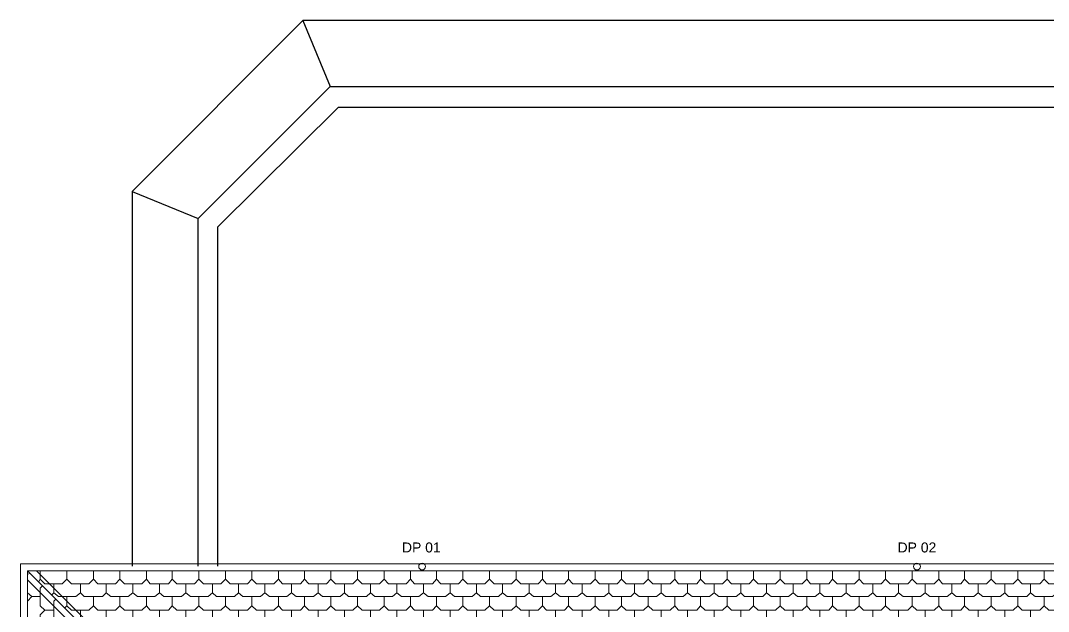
# Model space of a CAD drawing. Header units: millimetres. Extents: x 0 to 80.9, y 0 to 43.9.
# Drawn here: x 8.96 to 26.33, y 30.6 to 40.58 of the extents above; entities that cross this region are included whole.
import ezdxf

# ---------------------------------------------------------------- set-up
doc = ezdxf.new("R2010")
doc.units = ezdxf.units.MM
for name, color, linetype in [('PDF_014408$A$walls.outside_Pen_No__4', 7, 'Continuous'), ('PDF_014408$BL-ROOF', 7, 'Continuous'), ('PDF_014408$PL-SERVICES-STORMWATER', 7, 'Continuous'), ('PDF_Text', 7, 'Continuous')]:
    doc.layers.add(name, color=color, linetype=linetype)
doc.styles.add('PDF ArialMT', font='arial.ttf')

msp = doc.modelspace()

# ---------------------------------------------------------------- linework, layer by layer
at = {"layer": 'PDF_014408$A$walls.outside_Pen_No__4', "lineweight": 25}
for points in [[(50.443, 40.582), (13.733, 40.582), (10.848, 37.697), (10.848, 31.363)], [(13.733, 40.582), (14.194, 39.467)], [(11.963, 31.363), (11.963, 37.236), (14.194, 39.467), (50.443, 39.467)], [(12.297, 31.363), (12.297, 37.095), (14.335, 39.121), (50.443, 39.121)], [(10.848, 37.697), (11.963, 37.236)]]:
    msp.add_lwpolyline(points, dxfattribs=at)
at = {"layer": 'PDF_014408$BL-ROOF', "lineweight": 9}
for points in [[(53.481, 12.245), (8.963, 12.245), (8.963, 31.402), (75.523, 31.402), (75.523, 12.245), (66.534, 12.245)], [(26.234, 21.939), (18.592, 21.939), (9.232, 31.286)], [(9.27, 31.107), (9.296, 31.145), (9.296, 31.286)], [(9.296, 31.145), (9.373, 31.068), (9.668, 31.068), (9.745, 31.145), (9.745, 31.286)], [(9.45, 31.286), (9.45, 31.286)], [(9.745, 31.145), (9.822, 31.068), (10.117, 31.068), (10.194, 31.145), (10.194, 31.286)], [(9.899, 31.286), (9.899, 31.286)], [(10.194, 31.145), (10.271, 31.068), (10.566, 31.068), (10.642, 31.145), (10.642, 31.286)], [(10.642, 31.145), (10.719, 31.068), (11.014, 31.068), (11.091, 31.145), (11.091, 31.286)], [(11.091, 31.145), (11.155, 31.068), (11.463, 31.068), (11.527, 31.145), (11.527, 31.286)], [(11.527, 31.145), (11.604, 31.068), (11.899, 31.068), (11.976, 31.145), (11.976, 31.286)], [(11.976, 31.145), (12.053, 31.068), (12.348, 31.068), (12.425, 31.145), (12.425, 31.286)], [(12.425, 31.145), (12.502, 31.068), (12.797, 31.068), (12.873, 31.145), (12.873, 31.286)], [(12.873, 31.145), (12.95, 31.068), (13.245, 31.068), (13.322, 31.145), (13.322, 31.286)], [(13.322, 31.145), (13.386, 31.068), (13.694, 31.068), (13.758, 31.145), (13.758, 31.286)], [(13.758, 31.145), (13.835, 31.068), (14.13, 31.068), (14.207, 31.145), (14.207, 31.286)], [(14.207, 31.145), (14.284, 31.068), (14.579, 31.068), (14.656, 31.145), (14.656, 31.286)], [(14.656, 31.145), (14.733, 31.068), (15.028, 31.068), (15.105, 31.145), (15.105, 31.286)], [(15.105, 31.145), (15.181, 31.068), (15.476, 31.068), (15.553, 31.145), (15.553, 31.286)], [(15.553, 31.145), (15.617, 31.068), (15.925, 31.068), (15.989, 31.145), (15.989, 31.286)], [(15.989, 31.145), (16.066, 31.068), (16.361, 31.068), (16.438, 31.145), (16.438, 31.286)], [(16.438, 31.145), (16.515, 31.068), (16.81, 31.068), (16.887, 31.145), (16.887, 31.286)], [(16.887, 31.145), (16.964, 31.068), (17.259, 31.068), (17.336, 31.145), (17.336, 31.286)], [(17.336, 31.145), (17.413, 31.068), (17.707, 31.068), (17.784, 31.145), (17.784, 31.286)], [(17.784, 31.145), (17.849, 31.068), (18.156, 31.068), (18.22, 31.145), (18.22, 31.286)], [(18.22, 31.145), (18.297, 31.068), (18.592, 31.068), (18.669, 31.145), (18.669, 31.286)], [(18.669, 31.145), (18.746, 31.068), (19.041, 31.068), (19.118, 31.145), (19.118, 31.286)], [(19.118, 31.145), (19.195, 31.068), (19.49, 31.068), (19.567, 31.145), (19.567, 31.286)], [(19.567, 31.145), (19.644, 31.068), (19.939, 31.068), (20.015, 31.145), (20.015, 31.286)], [(20.015, 31.145), (20.08, 31.068), (20.387, 31.068), (20.451, 31.145), (20.451, 31.286)], [(20.451, 31.145), (20.528, 31.068), (20.823, 31.068), (20.9, 31.145), (20.9, 31.286)], [(20.9, 31.145), (20.977, 31.068), (21.272, 31.068), (21.349, 31.145), (21.349, 31.286)], [(21.349, 31.145), (21.426, 31.068), (21.721, 31.068), (21.798, 31.145), (21.798, 31.286)], [(21.798, 31.145), (21.875, 31.068), (22.17, 31.068), (22.247, 31.145), (22.247, 31.286)], [(22.247, 31.145), (22.311, 31.068), (22.618, 31.068), (22.682, 31.145), (22.682, 31.286)], [(22.682, 31.145), (22.759, 31.068), (23.054, 31.068), (23.131, 31.145), (23.131, 31.286)], [(23.131, 31.145), (23.208, 31.068), (23.503, 31.068), (23.58, 31.145), (23.58, 31.286)], [(23.58, 31.145), (23.657, 31.068), (23.952, 31.068), (24.029, 31.145), (24.029, 31.286)], [(24.029, 31.145), (24.106, 31.068), (24.401, 31.068), (24.478, 31.145), (24.478, 31.286)], [(24.478, 31.145), (24.542, 31.068), (24.849, 31.068), (24.914, 31.145), (24.914, 31.286)], [(24.914, 31.145), (24.99, 31.068), (25.285, 31.068), (25.362, 31.145), (25.362, 31.286)], [(25.362, 31.145), (25.439, 31.068), (25.734, 31.068), (25.811, 31.145), (25.811, 31.286)], [(25.811, 31.145), (25.888, 31.068), (26.183, 31.068), (26.26, 31.145), (26.26, 31.286)], [(26.26, 31.145), (26.337, 31.068), (26.632, 31.068), (26.709, 31.145), (26.709, 31.286)], [(9.117, 31.248), (9.078, 31.222)], [(9.078, 31.132), (18.387, 21.823), (9.078, 12.527)], [(9.078, 31.068), (9.078, 31.068)], [(9.335, 31.03), (9.296, 30.991), (9.296, 30.696), (9.373, 30.619), (9.527, 30.619)], [(9.488, 30.876), (9.527, 30.914), (9.527, 31.068)], [(9.527, 30.914), (9.604, 30.85), (9.899, 30.85), (9.976, 30.914), (9.976, 31.068)], [(9.976, 30.914), (10.04, 30.85), (10.348, 30.85), (10.412, 30.914), (10.412, 31.068)], [(10.412, 30.914), (10.489, 30.85), (10.783, 30.85), (10.86, 30.914), (10.86, 31.068)], [(10.86, 30.914), (10.937, 30.85), (11.232, 30.85), (11.309, 30.914), (11.309, 31.068)], [(11.309, 30.914), (11.386, 30.85), (11.681, 30.85), (11.758, 30.914), (11.758, 31.068)], [(11.758, 30.914), (11.835, 30.85), (12.13, 30.85), (12.207, 30.914), (12.207, 31.068)], [(12.207, 30.914), (12.271, 30.85), (12.579, 30.85), (12.643, 30.914), (12.643, 31.068)], [(12.643, 30.914), (12.72, 30.85), (13.015, 30.85), (13.091, 30.914), (13.091, 31.068)], [(13.091, 30.914), (13.168, 30.85), (13.463, 30.85), (13.54, 30.914), (13.54, 31.068)], [(13.54, 30.914), (13.617, 30.85), (13.912, 30.85), (13.989, 30.914), (13.989, 31.068)], [(13.989, 30.914), (14.066, 30.85), (14.361, 30.85), (14.438, 30.914), (14.438, 31.068)], [(14.438, 30.914), (14.502, 30.85), (14.81, 30.85), (14.874, 30.914), (14.874, 31.068)], [(14.874, 30.914), (14.951, 30.85), (15.246, 30.85), (15.323, 30.914), (15.323, 31.068)], [(15.323, 30.914), (15.399, 30.85), (15.694, 30.85), (15.771, 30.914), (15.771, 31.068)], [(15.771, 30.914), (15.848, 30.85), (16.143, 30.85), (16.22, 30.914), (16.22, 31.068)], [(16.22, 30.914), (16.297, 30.85), (16.592, 30.85), (16.669, 30.914), (16.669, 31.068)], [(16.669, 30.914), (16.733, 30.85), (17.041, 30.85), (17.105, 30.914), (17.105, 31.068)], [(17.105, 30.914), (17.182, 30.85), (17.477, 30.85), (17.554, 30.914), (17.554, 31.068)], [(17.554, 30.914), (17.631, 30.85), (17.925, 30.85), (18.002, 30.914), (18.002, 31.068)], [(18.002, 30.914), (18.079, 30.85), (18.374, 30.85), (18.451, 30.914), (18.451, 31.068)], [(18.451, 30.914), (18.528, 30.85), (18.823, 30.85), (18.9, 30.914), (18.9, 31.068)], [(18.9, 30.914), (18.964, 30.85), (19.272, 30.85), (19.336, 30.914), (19.336, 31.068)], [(19.336, 30.914), (19.413, 30.85), (19.708, 30.85), (19.785, 30.914), (19.785, 31.068)], [(19.785, 30.914), (19.862, 30.85), (20.157, 30.85), (20.233, 30.914), (20.233, 31.068)], [(20.233, 30.914), (20.31, 30.85), (20.605, 30.85), (20.682, 30.914), (20.682, 31.068)], [(20.682, 30.914), (20.759, 30.85), (21.054, 30.85), (21.131, 30.914), (21.131, 31.068)], [(21.131, 30.914), (21.195, 30.85), (21.503, 30.85), (21.567, 30.914), (21.567, 31.068)], [(21.567, 30.914), (21.644, 30.85), (21.939, 30.85), (22.016, 30.914), (22.016, 31.068)], [(22.016, 30.914), (22.093, 30.85), (22.388, 30.85), (22.465, 30.914), (22.465, 31.068)], [(22.465, 30.914), (22.541, 30.85), (22.836, 30.85), (22.913, 30.914), (22.913, 31.068)], [(22.913, 30.914), (22.99, 30.85), (23.285, 30.85), (23.362, 30.914), (23.362, 31.068)], [(23.362, 30.914), (23.426, 30.85), (23.734, 30.85), (23.798, 30.914), (23.798, 31.068)], [(23.798, 30.914), (23.875, 30.85), (24.17, 30.85), (24.247, 30.914), (24.247, 31.068)], [(24.247, 30.914), (24.324, 30.85), (24.619, 30.85), (24.696, 30.914), (24.696, 31.068)], [(24.696, 30.914), (24.773, 30.85), (25.067, 30.85), (25.144, 30.914), (25.144, 31.068)], [(25.144, 30.914), (25.221, 30.85), (25.516, 30.85), (25.593, 30.914), (25.593, 31.068)], [(25.593, 30.914), (25.657, 30.85), (25.965, 30.85), (26.029, 30.914), (26.029, 31.068)], [(26.029, 30.914), (26.106, 30.85), (26.401, 30.85), (26.478, 30.914), (26.478, 31.068)], [(9.078, 30.914), (9.155, 30.85), (9.296, 30.85)], [(9.155, 30.85), (9.078, 30.773)], [(9.565, 30.812), (9.527, 30.773), (9.527, 30.478), (9.604, 30.401), (9.745, 30.401)], [(9.706, 30.658), (9.745, 30.696), (9.745, 30.85)], [(9.745, 30.696), (9.822, 30.619), (10.117, 30.619), (10.194, 30.696), (10.194, 30.85)], [(10.194, 30.696), (10.271, 30.619), (10.566, 30.619), (10.642, 30.696), (10.642, 30.85)], [(10.642, 30.696), (10.719, 30.619), (11.014, 30.619), (11.091, 30.696), (11.091, 30.85)], [(11.091, 30.696), (11.155, 30.619), (11.463, 30.619), (11.527, 30.696), (11.527, 30.85)], [(11.527, 30.696), (11.604, 30.619), (11.899, 30.619), (11.976, 30.696), (11.976, 30.85)], [(11.976, 30.696), (12.053, 30.619), (12.348, 30.619), (12.425, 30.696), (12.425, 30.85)], [(12.425, 30.696), (12.502, 30.619), (12.797, 30.619), (12.873, 30.696), (12.873, 30.85)], [(12.873, 30.696), (12.95, 30.619), (13.245, 30.619), (13.322, 30.696), (13.322, 30.85)], [(13.322, 30.696), (13.386, 30.619), (13.694, 30.619), (13.758, 30.696), (13.758, 30.85)], [(13.758, 30.696), (13.835, 30.619), (14.13, 30.619), (14.207, 30.696), (14.207, 30.85)], [(14.207, 30.696), (14.284, 30.619), (14.579, 30.619), (14.656, 30.696), (14.656, 30.85)], [(14.656, 30.696), (14.733, 30.619), (15.028, 30.619), (15.105, 30.696), (15.105, 30.85)], [(15.105, 30.696), (15.181, 30.619), (15.476, 30.619), (15.553, 30.696), (15.553, 30.85)], [(15.553, 30.696), (15.617, 30.619), (15.925, 30.619), (15.989, 30.696), (15.989, 30.85)], [(15.989, 30.696), (16.066, 30.619), (16.361, 30.619), (16.438, 30.696), (16.438, 30.85)], [(16.438, 30.696), (16.515, 30.619), (16.81, 30.619), (16.887, 30.696), (16.887, 30.85)], [(16.887, 30.696), (16.964, 30.619), (17.259, 30.619), (17.336, 30.696), (17.336, 30.85)], [(17.336, 30.696), (17.413, 30.619), (17.707, 30.619), (17.784, 30.696), (17.784, 30.85)], [(17.784, 30.696), (17.849, 30.619), (18.156, 30.619), (18.22, 30.696), (18.22, 30.85)], [(18.22, 30.696), (18.297, 30.619), (18.592, 30.619), (18.669, 30.696), (18.669, 30.85)], [(18.669, 30.696), (18.746, 30.619), (19.041, 30.619), (19.118, 30.696), (19.118, 30.85)], [(19.118, 30.696), (19.195, 30.619), (19.49, 30.619), (19.567, 30.696), (19.567, 30.85)], [(19.567, 30.696), (19.644, 30.619), (19.939, 30.619), (20.015, 30.696), (20.015, 30.85)], [(20.015, 30.696), (20.08, 30.619), (20.387, 30.619), (20.451, 30.696), (20.451, 30.85)], [(20.451, 30.696), (20.528, 30.619), (20.823, 30.619), (20.9, 30.696), (20.9, 30.85)], [(20.9, 30.696), (20.977, 30.619), (21.272, 30.619), (21.349, 30.696), (21.349, 30.85)], [(21.349, 30.696), (21.426, 30.619), (21.721, 30.619), (21.798, 30.696), (21.798, 30.85)], [(21.798, 30.696), (21.875, 30.619), (22.17, 30.619), (22.247, 30.696), (22.247, 30.85)], [(22.247, 30.696), (22.311, 30.619), (22.618, 30.619), (22.682, 30.696), (22.682, 30.85)], [(22.682, 30.696), (22.759, 30.619), (23.054, 30.619), (23.131, 30.696), (23.131, 30.85)], [(23.131, 30.696), (23.208, 30.619), (23.503, 30.619), (23.58, 30.696), (23.58, 30.85)], [(23.58, 30.696), (23.657, 30.619), (23.952, 30.619), (24.029, 30.696), (24.029, 30.85)], [(24.029, 30.696), (24.106, 30.619), (24.401, 30.619), (24.478, 30.696), (24.478, 30.85)], [(24.478, 30.696), (24.542, 30.619), (24.849, 30.619), (24.914, 30.696), (24.914, 30.85)], [(24.914, 30.696), (24.99, 30.619), (25.285, 30.619), (25.362, 30.696), (25.362, 30.85)], [(25.362, 30.696), (25.439, 30.619), (25.734, 30.619), (25.811, 30.696), (25.811, 30.85)], [(25.811, 30.696), (25.888, 30.619), (26.183, 30.619), (26.26, 30.696), (26.26, 30.85)], [(26.26, 30.696), (26.337, 30.619), (26.632, 30.619), (26.709, 30.696), (26.709, 30.85)], [(9.078, 30.619), (9.078, 30.619)], [(9.373, 30.619), (9.296, 30.543), (9.296, 30.248), (9.373, 30.171), (9.527, 30.171)], [(9.937, 30.44), (9.976, 30.478), (9.976, 30.619)], [(9.976, 30.478), (10.04, 30.401), (10.348, 30.401), (10.412, 30.478), (10.412, 30.619)], [(10.412, 30.478), (10.489, 30.401), (10.783, 30.401), (10.86, 30.478), (10.86, 30.619)], [(10.86, 30.478), (10.937, 30.401), (11.232, 30.401), (11.309, 30.478), (11.309, 30.619)], [(11.309, 30.478), (11.386, 30.401), (11.681, 30.401), (11.758, 30.478), (11.758, 30.619)], [(11.758, 30.478), (11.835, 30.401), (12.13, 30.401), (12.207, 30.478), (12.207, 30.619)], [(12.207, 30.478), (12.271, 30.401), (12.579, 30.401), (12.643, 30.478), (12.643, 30.619)], [(12.643, 30.478), (12.72, 30.401), (13.015, 30.401), (13.091, 30.478), (13.091, 30.619)], [(13.091, 30.478), (13.168, 30.401), (13.463, 30.401), (13.54, 30.478), (13.54, 30.619)], [(13.54, 30.478), (13.617, 30.401), (13.912, 30.401), (13.989, 30.478), (13.989, 30.619)], [(13.989, 30.478), (14.066, 30.401), (14.361, 30.401), (14.438, 30.478), (14.438, 30.619)], [(14.438, 30.478), (14.502, 30.401), (14.81, 30.401), (14.874, 30.478), (14.874, 30.619)], [(14.874, 30.478), (14.951, 30.401), (15.246, 30.401), (15.323, 30.478), (15.323, 30.619)], [(15.323, 30.478), (15.399, 30.401), (15.694, 30.401), (15.771, 30.478), (15.771, 30.619)], [(15.771, 30.478), (15.848, 30.401), (16.143, 30.401), (16.22, 30.478), (16.22, 30.619)], [(16.22, 30.478), (16.297, 30.401), (16.592, 30.401), (16.669, 30.478), (16.669, 30.619)], [(16.669, 30.478), (16.733, 30.401), (17.041, 30.401), (17.105, 30.478), (17.105, 30.619)], [(17.105, 30.478), (17.182, 30.401), (17.477, 30.401), (17.554, 30.478), (17.554, 30.619)], [(17.554, 30.478), (17.631, 30.401), (17.925, 30.401), (18.002, 30.478), (18.002, 30.619)], [(18.002, 30.478), (18.079, 30.401), (18.374, 30.401), (18.451, 30.478), (18.451, 30.619)], [(18.451, 30.478), (18.528, 30.401), (18.823, 30.401), (18.9, 30.478), (18.9, 30.619)], [(18.9, 30.478), (18.964, 30.401), (19.272, 30.401), (19.336, 30.478), (19.336, 30.619)], [(19.336, 30.478), (19.413, 30.401), (19.708, 30.401), (19.785, 30.478), (19.785, 30.619)], [(19.785, 30.478), (19.862, 30.401), (20.157, 30.401), (20.233, 30.478), (20.233, 30.619)], [(20.233, 30.478), (20.31, 30.401), (20.605, 30.401), (20.682, 30.478), (20.682, 30.619)], [(20.682, 30.478), (20.759, 30.401), (21.054, 30.401), (21.131, 30.478), (21.131, 30.619)], [(21.131, 30.478), (21.195, 30.401), (21.503, 30.401), (21.567, 30.478), (21.567, 30.619)], [(21.567, 30.478), (21.644, 30.401), (21.939, 30.401), (22.016, 30.478), (22.016, 30.619)], [(22.016, 30.478), (22.093, 30.401), (22.388, 30.401), (22.465, 30.478), (22.465, 30.619)], [(22.465, 30.478), (22.541, 30.401), (22.836, 30.401), (22.913, 30.478), (22.913, 30.619)], [(22.913, 30.478), (22.99, 30.401), (23.285, 30.401), (23.362, 30.478), (23.362, 30.619)], [(23.362, 30.478), (23.426, 30.401), (23.734, 30.401), (23.798, 30.478), (23.798, 30.619)], [(23.798, 30.478), (23.875, 30.401), (24.17, 30.401), (24.247, 30.478), (24.247, 30.619)], [(24.247, 30.478), (24.324, 30.401), (24.619, 30.401), (24.696, 30.478), (24.696, 30.619)], [(24.696, 30.478), (24.773, 30.401), (25.067, 30.401), (25.144, 30.478), (25.144, 30.619)], [(25.144, 30.478), (25.221, 30.401), (25.516, 30.401), (25.593, 30.478), (25.593, 30.619)], [(25.593, 30.478), (25.657, 30.401), (25.965, 30.401), (26.029, 30.478), (26.029, 30.619)]]:
    msp.add_lwpolyline(points, dxfattribs=at)
for points in [[(9.078, 31.286), (18.541, 21.823), (26.234, 21.823), (26.234, 29.427), (49.276, 29.427), (49.276, 22.862), (66.534, 22.862), (66.534, 22.413), (75.407, 31.286)], [(9.078, 12.361), (18.541, 21.823), (9.078, 31.286)]]:
    msp.add_lwpolyline(points, close=True, dxfattribs=at)
at = {"layer": 'PDF_014408$PL-SERVICES-STORMWATER', "lineweight": 0}
for centre in [(15.748, 31.359), (24.109, 31.359)]:
    msp.add_circle(centre, 0.0577, dxfattribs=at)

# ---------------------------------------------------------------- texts
at = {"layer": 'PDF_Text', "char_height": 0.1683, "attachment_point": 4, "style": 'PDF ArialMT'}
for s, insert in [('DP 01', (15.408, 31.68)), ('DP 02', (23.782, 31.68))]:
    msp.add_mtext(s, dxfattribs=dict(at, insert=insert))

doc.saveas('drawing.dxf')
